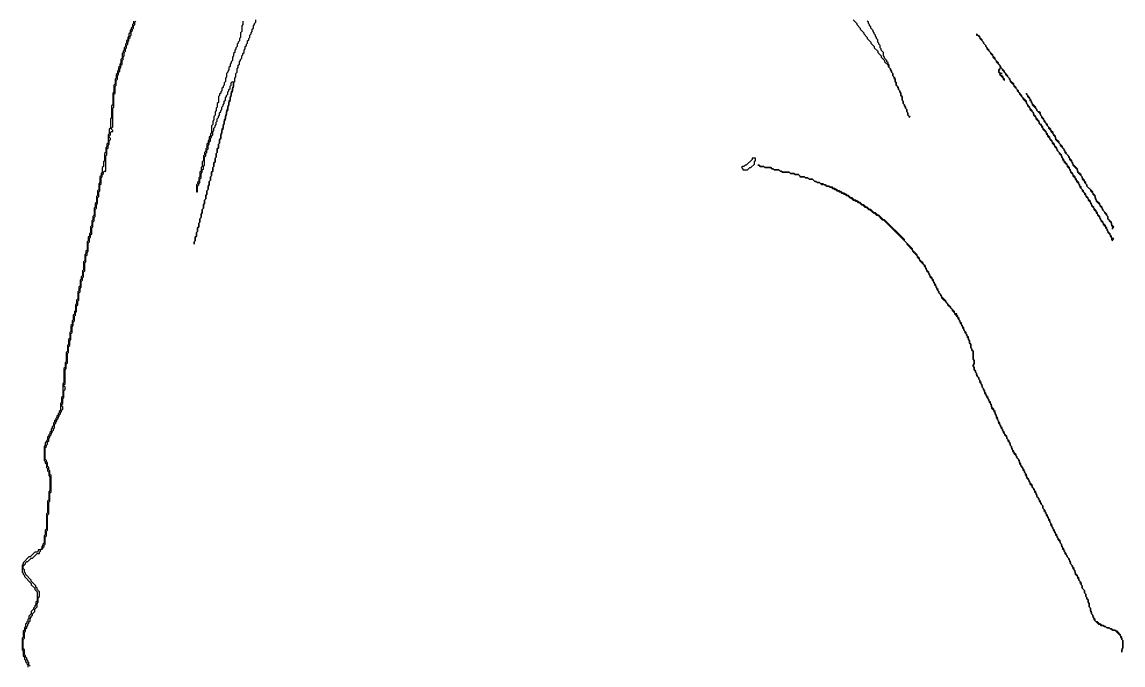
# Model space of a CAD drawing. Header units: metres. Extents: x 0 to 100, y 0 to 128.
# Drawn here: x 13.8 to 37.48, y 85.65 to 99.48 of the extents above; entities that cross this region are included whole.
import ezdxf

# ---------------------------------------------------------------- set-up
doc = ezdxf.new("R2010")
doc.units = ezdxf.units.M

msp = doc.modelspace()

# ---------------------------------------------------------------- linework, layer by layer
for points in [[(16.2, 99.5), (16.2, 99.45), (16.175, 99.425), (16.175, 99.375), (16.15, 99.35), (16.15, 99.325), (16.125, 99.3), (16.125, 99.25), (16.1, 99.225), (16.1, 99.175), (16.075, 99.15), (16.075, 99.1), (16.05, 99.075), (16.05, 99.025), (16.025, 99), (16.025, 98.95), (16, 98.925), (16, 98.875), (15.975, 98.85), (15.975, 98.825), (15.95, 98.8), (15.95, 98.7), (15.925, 98.675), (15.925, 98.6), (15.9, 98.575), (15.9, 98.525), (15.875, 98.5), (15.875, 98.45), (15.85, 98.425), (15.85, 98.375), (15.825, 98.35), (15.825, 98.275), (15.8, 98.25), (15.8, 98.15), (15.775, 98.125), (15.775, 97.975), (15.75, 97.95), (15.75, 97.7), (15.725, 97.675), (15.725, 97.425), (15.7, 97.4), (15.7, 97.2), (15.675, 97.175), (15.675, 97.075), (15.65, 97.05), (15.65, 96.875), (15.625, 96.85), (15.625, 96.8), (15.6, 96.775), (15.6, 96.675), (15.575, 96.65), (15.575, 96.5), (15.55, 96.475), (15.55, 96.375), (15.525, 96.35), (15.525, 96.25), (15.5, 96.225), (15.5, 96.175), (15.475, 96.15), (15.475, 96.025), (15.45, 96), (15.45, 95.875), (15.425, 95.85), (15.425, 95.75), (15.4, 95.725), (15.4, 95.6), (15.375, 95.575), (15.375, 95.5), (15.35, 95.475), (15.35, 95.325), (15.325, 95.3), (15.325, 95.225), (15.3, 95.2), (15.3, 95.1), (15.275, 95.075), (15.275, 94.95), (15.25, 94.925), (15.25, 94.875), (15.225, 94.85), (15.225, 94.775), (15.2, 94.75), (15.2, 94.575), (15.175, 94.55), (15.175, 94.5), (15.15, 94.475), (15.15, 94.35), (15.125, 94.325), (15.125, 94.15), (15.1, 94.125), (15.1, 94.025), (15.075, 94), (15.075, 93.95), (15.05, 93.925), (15.05, 93.8), (15.025, 93.775), (15.025, 93.7), (15, 93.675), (15, 93.525), (14.975, 93.5), (14.975, 93.425), (14.95, 93.4), (14.95, 93.275), (14.925, 93.25), (14.925, 93.2), (14.9, 93.175), (14.9, 93.075), (14.875, 93.05), (14.875, 92.975), (14.85, 92.95), (14.85, 92.825), (14.825, 92.8), (14.825, 92.675), (14.8, 92.65), (14.8, 92.55), (14.775, 92.525), (14.775, 92.4), (14.75, 92.375), (14.75, 92.175), (14.725, 92.15), (14.725, 92.05), (14.7, 92.025), (14.7, 91.725), (14.675, 91.7), (14.675, 91.425), (14.65, 91.4), (14.65, 91.3), (14.625, 91.275), (14.625, 91.125), (14.6, 91.1), (14.6, 91.075), (14.575, 91.05), (14.575, 91.025), (14.55, 91), (14.55, 90.975), (14.525, 90.95), (14.525, 90.925), (14.5, 90.9), (14.5, 90.875), (14.475, 90.85), (14.475, 90.8), (14.45, 90.775), (14.45, 90.75), (14.425, 90.725), (14.425, 90.675), (14.4, 90.65), (14.4, 90.625), (14.375, 90.6), (14.375, 90.575), (14.35, 90.55), (14.35, 90.5), (14.325, 90.475), (14.325, 90.45), (14.3, 90.425), (14.3, 90.375), (14.275, 90.35), (14.275, 90.05), (14.3, 90.025), (14.3, 90), (14.325, 89.975), (14.325, 89.9), (14.35, 89.875), (14.35, 89.825), (14.375, 89.8), (14.375, 89.725), (14.4, 89.7), (14.4, 89.4), (14.375, 89.375), (14.375, 89.2), (14.35, 89.175), (14.35, 88.925), (14.325, 88.9), (14.325, 88.575), (14.3, 88.55), (14.3, 88.45), (14.275, 88.425), (14.275, 88.275), (14.25, 88.25), (14.25, 88.225), (14.225, 88.2), (14.225, 88.15), (14.2, 88.125), (14.15, 88.125), (14.15, 88.1), (14.125, 88.075), (14.075, 88.075), (13.975, 87.975), (13.95, 87.975), (13.825, 87.85), (13.825, 87.825), (13.8, 87.8), (13.8, 87.65), (13.825, 87.625), (13.825, 87.6), (13.85, 87.575), (13.85, 87.55), (14, 87.4), (14, 87.375), (14.075, 87.3), (14.075, 87.275), (14.125, 87.225), (14.125, 87.025), (14.1, 87), (14.1, 86.95), (14.075, 86.925), (14.075, 86.9), (14.05, 86.875), (14.05, 86.85), (14, 86.8), (14, 86.75), (13.95, 86.7), (13.95, 86.65), (13.925, 86.625), (13.925, 86.6), (13.9, 86.575), (13.9, 86.55), (13.875, 86.525), (13.875, 86.475), (13.85, 86.45), (13.85, 86.4), (13.825, 86.375), (13.825, 86.25), (13.8, 86.225), (13.8, 85.975), (13.825, 85.95), (13.825, 85.85), (13.85, 85.825), (13.85, 85.775), (13.875, 85.75), (13.875, 85.725), (13.9, 85.7), (13.9, 85.675), (13.925, 85.65), (13.925, 85.6)], [(13.975, 85.625), (13.95, 85.65), (13.95, 85.7), (13.925, 85.725), (13.925, 85.75), (13.9, 85.775), (13.9, 85.8), (13.875, 85.825), (13.875, 85.85), (13.85, 85.875), (13.85, 85.975), (13.825, 86), (13.825, 86.2), (13.85, 86.225), (13.85, 86.35), (13.875, 86.375), (13.875, 86.425), (13.9, 86.45), (13.9, 86.475), (13.925, 86.5), (13.925, 86.525), (13.95, 86.55), (13.95, 86.575), (13.975, 86.6), (13.975, 86.65), (14, 86.675), (14, 86.7), (14.025, 86.725), (14.025, 86.75), (14.075, 86.8), (14.075, 86.85), (14.125, 86.9), (14.125, 86.975), (14.15, 87), (14.15, 87.1), (14.175, 87.125), (14.175, 87.225), (14.125, 87.275), (14.125, 87.3), (14.1, 87.325), (14.1, 87.35), (14, 87.45), (14, 87.475), (13.875, 87.6), (13.875, 87.625), (13.85, 87.65), (13.85, 87.7), (13.825, 87.725), (13.825, 87.775), (13.875, 87.825), (13.875, 87.85), (13.9, 87.875), (13.925, 87.875), (14, 87.95), (14.025, 87.95), (14.125, 88.05), (14.175, 88.05), (14.175, 88.075), (14.2, 88.1), (14.2, 88.125), (14.225, 88.15), (14.25, 88.15), (14.25, 88.175), (14.275, 88.2), (14.275, 88.225), (14.3, 88.25), (14.3, 88.4), (14.325, 88.425), (14.325, 88.525), (14.35, 88.55), (14.35, 88.875), (14.375, 88.9), (14.375, 89.15), (14.4, 89.175), (14.4, 89.35), (14.425, 89.375), (14.425, 89.725), (14.4, 89.75), (14.4, 89.825), (14.375, 89.85), (14.375, 89.9), (14.35, 89.925), (14.35, 90), (14.325, 90.025), (14.325, 90.05), (14.3, 90.075), (14.3, 90.325), (14.325, 90.35), (14.325, 90.375), (14.35, 90.4), (14.35, 90.45), (14.375, 90.475), (14.375, 90.525), (14.4, 90.55), (14.4, 90.575), (14.425, 90.6), (14.425, 90.625), (14.45, 90.65), (14.45, 90.675), (14.475, 90.7), (14.475, 90.725), (14.5, 90.75), (14.5, 90.825), (14.525, 90.85), (14.525, 90.875), (14.55, 90.9), (14.55, 90.925), (14.575, 90.95), (14.575, 90.975), (14.6, 91), (14.6, 91.025), (14.625, 91.05), (14.625, 91.075), (14.65, 91.1), (14.65, 91.125), (14.675, 91.15), (14.675, 91.2), (14.65, 91.225), (14.65, 91.25), (14.675, 91.275), (14.675, 91.375), (14.7, 91.4), (14.7, 91.55), (14.725, 91.575), (14.725, 91.625), (14.7, 91.65), (14.7, 91.675), (14.725, 91.7), (14.725, 92), (14.75, 92.025), (14.75, 92.125), (14.775, 92.15), (14.775, 92.35), (14.8, 92.375), (14.8, 92.5), (14.825, 92.525), (14.825, 92.625), (14.85, 92.65), (14.85, 92.775), (14.875, 92.8), (14.875, 92.925), (14.9, 92.95), (14.9, 93.025), (14.925, 93.05), (14.925, 93.15), (14.95, 93.175), (14.95, 93.225), (14.975, 93.25), (14.975, 93.375), (15, 93.4), (15, 93.475), (15.025, 93.5), (15.025, 93.65), (15.05, 93.675), (15.05, 93.75), (15.075, 93.775), (15.075, 93.9), (15.1, 93.925), (15.1, 93.975), (15.125, 94), (15.125, 94.1), (15.15, 94.125), (15.15, 94.3), (15.175, 94.325), (15.175, 94.45), (15.2, 94.475), (15.2, 94.525), (15.225, 94.55), (15.225, 94.725), (15.25, 94.75), (15.25, 94.825), (15.275, 94.85), (15.275, 94.9), (15.3, 94.925), (15.3, 95.05), (15.325, 95.075), (15.325, 95.175), (15.35, 95.2), (15.35, 95.275), (15.375, 95.3), (15.375, 95.45), (15.4, 95.475), (15.4, 95.55), (15.425, 95.575), (15.425, 95.7), (15.45, 95.725), (15.45, 95.825), (15.475, 95.85), (15.475, 95.975), (15.5, 96), (15.5, 96.125), (15.525, 96.15), (15.525, 96.2), (15.55, 96.225), (15.55, 96.25), (15.575, 96.275), (15.6, 96.275), (15.6, 96.6), (15.625, 96.625), (15.625, 96.75), (15.65, 96.775), (15.65, 96.825), (15.675, 96.85), (15.675, 96.925), (15.7, 96.95), (15.7, 96.975), (15.675, 97), (15.675, 97.025), (15.7, 97.05), (15.7, 97.1), (15.725, 97.125), (15.75, 97.125), (15.75, 97.15), (15.725, 97.175), (15.725, 97.2), (15.75, 97.225), (15.75, 97.625), (15.775, 97.65), (15.775, 97.925), (15.8, 97.95), (15.8, 98.1), (15.825, 98.125), (15.825, 98.225), (15.85, 98.25), (15.85, 98.325), (15.875, 98.35), (15.875, 98.4), (15.9, 98.425), (15.9, 98.475), (15.925, 98.5), (15.925, 98.55), (15.95, 98.575), (15.95, 98.65), (15.975, 98.675), (15.975, 98.725), (16, 98.75), (16, 98.825), (16.025, 98.85), (16.025, 98.9), (16.05, 98.925), (16.05, 98.975), (16.075, 99), (16.075, 99.05), (16.1, 99.075), (16.1, 99.125), (16.125, 99.15), (16.125, 99.175), (16.15, 99.2), (16.15, 99.275), (16.175, 99.3), (16.175, 99.325), (16.2, 99.35), (16.2, 99.4), (16.225, 99.425), (16.225, 99.475), (16.25, 99.5)], [(18.55, 99.5), (18.55, 99.425), (18.525, 99.4), (18.525, 99.275), (18.5, 99.25), (18.5, 99.15), (18.475, 99.125), (18.475, 99.075), (18.45, 99.05), (18.45, 99.025), (18.425, 99), (18.425, 98.95), (18.4, 98.925), (18.4, 98.9), (18.375, 98.875), (18.375, 98.825), (18.35, 98.8), (18.35, 98.75), (18.325, 98.725), (18.325, 98.65), (18.3, 98.625), (18.3, 98.6), (18.275, 98.575), (18.275, 98.525), (18.25, 98.5), (18.25, 98.45), (18.225, 98.425), (18.225, 98.4), (18.2, 98.375), (18.2, 98.3), (18.175, 98.275), (18.175, 98.2), (18.15, 98.175), (18.15, 98.125), (18.125, 98.1), (18.125, 98.075), (18.1, 98.05), (18.1, 98), (18.075, 97.975), (18.075, 97.95), (18.05, 97.925), (18.05, 97.9), (18.025, 97.875), (18.025, 97.75), (18, 97.725), (18, 97.65), (17.975, 97.625), (17.975, 97.575), (17.95, 97.55), (17.95, 97.475), (17.925, 97.45), (17.925, 97.375), (17.9, 97.35), (17.9, 97.275), (17.875, 97.25), (17.875, 97.1), (17.85, 97.075), (17.85, 97.025), (17.825, 97), (17.825, 96.95), (17.8, 96.925), (17.8, 96.875), (17.775, 96.85), (17.775, 96.775), (17.75, 96.75), (17.75, 96.7), (17.725, 96.675), (17.725, 96.625), (17.7, 96.6), (17.7, 96.5), (17.675, 96.475), (17.675, 96.375), (17.65, 96.35), (17.65, 96.275), (17.625, 96.25), (17.625, 96.15), (17.6, 96.125), (17.6, 96.05), (17.575, 96.025), (17.575, 96), (17.55, 95.975), (17.55, 95.825), (17.575, 95.825), (17.575, 95.95), (17.6, 95.975), (17.6, 96), (17.625, 96.025), (17.625, 96.1), (17.65, 96.125), (17.65, 96.225), (17.675, 96.25), (17.675, 96.3), (17.7, 96.325), (17.7, 96.375), (17.725, 96.4), (17.725, 96.575), (17.75, 96.6), (17.75, 96.65), (17.775, 96.675), (17.775, 96.725), (17.8, 96.75), (17.8, 96.825), (17.825, 96.85), (17.825, 96.9), (17.85, 96.925), (17.85, 96.975), (17.875, 97), (17.875, 97.025), (17.9, 97.05), (17.9, 97.125), (17.925, 97.15), (17.925, 97.2), (17.95, 97.225), (17.95, 97.25), (17.975, 97.275), (17.975, 97.325), (18, 97.35), (18, 97.4), (18.025, 97.425), (18.025, 97.45), (18.05, 97.475), (18.05, 97.525), (18.075, 97.55), (18.075, 97.575), (18.1, 97.6), (18.1, 97.65), (18.125, 97.675), (18.125, 97.7), (18.15, 97.725), (18.15, 97.775), (18.175, 97.8), (18.175, 97.85), (18.2, 97.875), (18.2, 97.9), (18.225, 97.925), (18.225, 97.975), (18.25, 98), (18.25, 98.025), (18.275, 98.05), (18.275, 98.1), (18.3, 98.125), (18.3, 98.175), (18.325, 98.2), (18.35, 98.175), (18.35, 98.1), (18.325, 98.075), (18.325, 98), (18.3, 97.975), (18.3, 97.9), (18.275, 97.875), (18.275, 97.8), (18.25, 97.775), (18.25, 97.7), (18.225, 97.675), (18.225, 97.6), (18.2, 97.575), (18.2, 97.5), (18.175, 97.475), (18.175, 97.4), (18.15, 97.375), (18.15, 97.3), (18.125, 97.275), (18.125, 97.2), (18.1, 97.175), (18.1, 97.1), (18.075, 97.075), (18.075, 96.975), (18.05, 96.95), (18.05, 96.875), (18.025, 96.85), (18.025, 96.775), (18, 96.75), (18, 96.675), (17.975, 96.65), (17.975, 96.575), (17.95, 96.55), (17.95, 96.475), (17.925, 96.45), (17.925, 96.375), (17.9, 96.35), (17.9, 96.275), (17.875, 96.25), (17.875, 96.175), (17.85, 96.15), (17.85, 96.075), (17.825, 96.05), (17.825, 95.975), (17.8, 95.95), (17.8, 95.875), (17.775, 95.85), (17.775, 95.775), (17.75, 95.75), (17.75, 95.675), (17.725, 95.65), (17.725, 95.575), (17.7, 95.55), (17.7, 95.475), (17.675, 95.45), (17.675, 95.375), (17.65, 95.35), (17.65, 95.275), (17.625, 95.25), (17.625, 95.175), (17.6, 95.15), (17.6, 95.075), (17.575, 95.05), (17.575, 94.975), (17.55, 94.95), (17.55, 94.875), (17.525, 94.85), (17.525, 94.775), (17.5, 94.75), (17.5, 94.7), (17.5, 94.75), (17.525, 94.775), (17.525, 94.85), (17.55, 94.875), (17.55, 94.95), (17.575, 94.975), (17.575, 95.05), (17.6, 95.075), (17.6, 95.15), (17.625, 95.175), (17.625, 95.25), (17.65, 95.275), (17.65, 95.35), (17.675, 95.375), (17.675, 95.45), (17.7, 95.475), (17.7, 95.55), (17.725, 95.575), (17.725, 95.65), (17.75, 95.675), (17.75, 95.75), (17.775, 95.775), (17.775, 95.85), (17.8, 95.875), (17.8, 95.95), (17.825, 95.975), (17.825, 96.05), (17.85, 96.075), (17.85, 96.15), (17.875, 96.175), (17.875, 96.25), (17.9, 96.275), (17.9, 96.35), (17.925, 96.375), (17.925, 96.45), (17.95, 96.475), (17.95, 96.55), (17.975, 96.575), (17.975, 96.65), (18, 96.675), (18, 96.75), (18.025, 96.775), (18.025, 96.85), (18.05, 96.875), (18.05, 96.95), (18.075, 96.975), (18.075, 97.05), (18.1, 97.075), (18.1, 97.15), (18.125, 97.175), (18.125, 97.25), (18.15, 97.275), (18.15, 97.35), (18.175, 97.375), (18.175, 97.45), (18.2, 97.475), (18.2, 97.55), (18.225, 97.575), (18.225, 97.65), (18.25, 97.675), (18.25, 97.75), (18.275, 97.775), (18.275, 97.85), (18.3, 97.875), (18.3, 97.95), (18.325, 97.975), (18.325, 98.05), (18.35, 98.075), (18.35, 98.175), (18.375, 98.2), (18.375, 98.275), (18.4, 98.3), (18.4, 98.375), (18.425, 98.4), (18.425, 98.475), (18.45, 98.5), (18.45, 98.55), (18.475, 98.575), (18.475, 98.625), (18.5, 98.65), (18.5, 98.675), (18.525, 98.7), (18.525, 98.75), (18.55, 98.775), (18.55, 98.8), (18.575, 98.825), (18.575, 98.875), (18.6, 98.9), (18.6, 98.95), (18.625, 98.975), (18.625, 99), (18.65, 99.025), (18.65, 99.075), (18.675, 99.1), (18.675, 99.125), (18.7, 99.15), (18.7, 99.2), (18.725, 99.225), (18.725, 99.25), (18.75, 99.275), (18.75, 99.325), (18.775, 99.35), (18.775, 99.4), (18.8, 99.425), (18.8, 99.45), (18.825, 99.475), (18.825, 99.525)], [(31.675, 99.525), (31.75, 99.45), (31.75, 99.425), (31.825, 99.35), (31.825, 99.325), (31.9, 99.25), (31.9, 99.225), (31.975, 99.15), (31.975, 99.125), (32.05, 99.05), (32.05, 99.025), (32.125, 98.95), (32.125, 98.925), (32.2, 98.85), (32.2, 98.825), (32.275, 98.75), (32.275, 98.725), (32.35, 98.65), (32.35, 98.625), (32.425, 98.55), (32.425, 98.525), (32.475, 98.475), (32.475, 98.45), (32.5, 98.425), (32.5, 98.4), (32.525, 98.375), (32.525, 98.325), (32.55, 98.3), (32.55, 98.275), (32.575, 98.25), (32.575, 98.2), (32.6, 98.175), (32.6, 98.125), (32.625, 98.1), (32.625, 98.075), (32.65, 98.05), (32.65, 98.025), (32.675, 98), (32.675, 97.975), (32.7, 97.95), (32.7, 97.9), (32.725, 97.875), (32.725, 97.8), (32.75, 97.775), (32.75, 97.725), (32.775, 97.7), (32.775, 97.675), (32.8, 97.65), (32.8, 97.625), (32.825, 97.6), (32.825, 97.55), (32.85, 97.525), (32.85, 97.475), (32.875, 97.45), (32.875, 97.425), (32.9, 97.45), (32.875, 97.45), (32.85, 97.475), (32.85, 97.525), (32.825, 97.55), (32.825, 97.6), (32.8, 97.625), (32.8, 97.65), (32.775, 97.675), (32.775, 97.7), (32.75, 97.725), (32.75, 97.775), (32.725, 97.8), (32.725, 97.875), (32.7, 97.9), (32.7, 97.95), (32.675, 97.975), (32.675, 98), (32.65, 98.025), (32.65, 98.075), (32.6, 98.125), (32.6, 98.175), (32.575, 98.2), (32.575, 98.275), (32.525, 98.325), (32.525, 98.375), (32.5, 98.4), (32.5, 98.425), (32.475, 98.45), (32.475, 98.475), (32.45, 98.5), (32.45, 98.55), (32.425, 98.575), (32.425, 98.6), (32.4, 98.625), (32.4, 98.65), (32.35, 98.7), (32.35, 98.725), (32.325, 98.75), (32.325, 98.825), (32.275, 98.875), (32.275, 98.9), (32.25, 98.925), (32.25, 98.975), (32.225, 99), (32.225, 99.025), (32.2, 99.05), (32.2, 99.1), (32.175, 99.125), (32.175, 99.15), (32.15, 99.175), (32.15, 99.2), (32.125, 99.225), (32.125, 99.25), (32.1, 99.275), (32.1, 99.3), (32.05, 99.35), (32.05, 99.375), (32.025, 99.4), (32.025, 99.425), (32, 99.45), (32, 99.475), (31.975, 99.5)]]:
    msp.add_lwpolyline(points)
for points in [[(34.325, 99.225), (34.325, 99.2), (34.35, 99.2), (34.4, 99.15), (34.4, 99.125), (34.475, 99.05), (34.475, 99.025), (34.525, 98.975), (34.525, 98.95), (34.55, 98.925), (34.55, 98.9), (34.625, 98.825), (34.625, 98.8), (34.675, 98.75), (34.675, 98.725), (34.75, 98.65), (34.75, 98.625), (34.825, 98.55), (34.825, 98.525), (34.85, 98.5), (34.8, 98.45), (34.8, 98.4), (34.825, 98.375), (34.825, 98.35), (34.9, 98.275), (34.9, 98.25), (34.925, 98.225), (34.925, 98.25), (34.9, 98.275), (34.9, 98.3), (34.875, 98.325), (34.85, 98.325), (34.825, 98.35), (34.85, 98.375), (34.875, 98.375), (34.85, 98.375), (34.8, 98.425), (34.825, 98.45), (34.825, 98.475), (34.85, 98.5), (34.875, 98.475), (34.875, 98.45), (34.95, 98.375), (34.95, 98.35), (35.025, 98.275), (35.025, 98.25), (35.05, 98.225), (35.05, 98.2), (35.125, 98.125), (35.125, 98.1), (35.2, 98.025), (35.2, 98), (35.25, 97.95), (35.25, 97.925), (35.325, 97.85), (35.325, 97.825), (35.4, 97.75), (35.4, 97.725), (35.425, 97.7), (35.425, 97.675), (35.475, 97.625), (35.475, 97.6), (35.55, 97.525), (35.55, 97.475), (35.6, 97.425), (35.6, 97.4), (35.675, 97.325), (35.675, 97.3), (35.725, 97.25), (35.725, 97.225), (35.75, 97.2), (35.75, 97.175), (35.825, 97.1), (35.825, 97.075), (35.85, 97.05), (35.85, 97.025), (35.9, 96.975), (35.9, 96.95), (35.95, 96.9), (35.95, 96.875), (36, 96.825), (36, 96.8), (36.05, 96.75), (36.05, 96.725), (36.1, 96.675), (36.1, 96.65), (36.15, 96.6), (36.15, 96.575), (36.175, 96.55), (36.175, 96.525), (36.2, 96.5), (36.2, 96.475), (36.275, 96.4), (36.275, 96.375), (36.325, 96.325), (36.325, 96.3), (36.35, 96.275), (36.35, 96.25), (36.4, 96.2), (36.4, 96.175), (36.45, 96.125), (36.45, 96.1), (36.475, 96.075), (36.475, 96.05), (36.525, 96), (36.525, 95.975), (36.55, 95.95), (36.55, 95.925), (36.6, 95.875), (36.6, 95.85), (36.65, 95.8), (36.65, 95.775), (36.675, 95.75), (36.675, 95.725), (36.725, 95.675), (36.725, 95.65), (36.775, 95.6), (36.775, 95.575), (36.8, 95.55), (36.8, 95.525), (36.85, 95.475), (36.85, 95.45), (36.9, 95.4), (36.9, 95.375), (36.925, 95.35), (36.925, 95.325), (36.975, 95.275), (36.975, 95.25), (37, 95.225), (37, 95.2), (37.05, 95.15), (37.05, 95.125), (37.1, 95.075), (37.1, 95.05), (37.125, 95.025), (37.125, 95), (37.15, 94.975), (37.15, 94.95), (37.2, 94.9), (37.2, 94.875), (37.225, 94.85), (37.225, 94.8), (37.25, 94.775), (37.25, 94.8), (37.275, 94.825), (37.25, 94.825), (37.225, 94.85), (37.225, 94.875), (37.2, 94.9), (37.2, 94.925), (37.15, 94.975), (37.15, 95), (37.125, 95.025), (37.125, 95.05), (37.1, 95.075), (37.1, 95.1), (37.05, 95.15), (37.05, 95.175), (37, 95.225), (37, 95.25), (36.975, 95.275), (36.975, 95.3), (36.925, 95.35), (36.925, 95.375), (36.9, 95.4), (36.9, 95.425), (36.85, 95.475), (36.85, 95.5), (36.8, 95.55), (36.8, 95.575), (36.775, 95.6), (36.775, 95.625), (36.725, 95.675), (36.725, 95.7), (36.675, 95.75), (36.675, 95.775), (36.625, 95.825), (36.625, 95.85), (36.575, 95.9), (36.575, 95.925), (36.55, 95.95), (36.55, 95.975), (36.525, 96), (36.525, 96.025), (36.475, 96.075), (36.475, 96.1), (36.45, 96.125), (36.45, 96.15), (36.4, 96.2), (36.4, 96.225), (36.35, 96.275), (36.35, 96.3), (36.325, 96.325), (36.325, 96.35), (36.275, 96.4), (36.275, 96.425), (36.2, 96.5), (36.2, 96.525), (36.175, 96.55), (36.175, 96.575), (36.15, 96.6), (36.15, 96.625), (36.075, 96.7), (36.075, 96.725), (36.05, 96.75), (36.05, 96.775), (36, 96.825), (36, 96.85), (35.95, 96.9), (35.95, 96.925), (35.9, 96.975), (35.9, 97), (35.85, 97.05), (35.85, 97.075), (35.825, 97.1), (35.825, 97.125), (35.75, 97.2), (35.75, 97.225), (35.725, 97.25), (35.725, 97.275), (35.7, 97.275), (35.675, 97.3), (35.675, 97.35), (35.6, 97.425), (35.6, 97.45), (35.55, 97.5), (35.55, 97.525), (35.525, 97.55), (35.525, 97.575), (35.475, 97.625), (35.475, 97.65), (35.4, 97.725), (35.4, 97.775), (35.3, 97.875), (35.3, 97.9), (35.225, 97.975), (35.225, 98), (35.175, 98.05), (35.175, 98.075), (35.125, 98.125), (35.125, 98.15), (35.05, 98.225), (35.05, 98.25), (35, 98.3), (35, 98.325), (34.925, 98.4), (34.925, 98.425), (34.85, 98.5), (34.85, 98.525), (34.8, 98.575), (34.8, 98.6), (34.725, 98.675), (34.725, 98.7), (34.675, 98.75), (34.675, 98.775), (34.6, 98.85), (34.6, 98.875), (34.525, 98.95), (34.525, 98.975), (34.475, 99.025), (34.475, 99.05), (34.45, 99.075), (34.45, 99.1), (34.4, 99.15), (34.4, 99.175), (34.375, 99.175)], [(35.4, 97.95), (35.4, 97.925), (35.425, 97.9), (35.425, 97.875), (35.475, 97.825), (35.475, 97.8), (35.5, 97.775), (35.5, 97.75), (35.525, 97.725), (35.525, 97.7), (35.625, 97.6), (35.625, 97.575), (35.7, 97.5), (35.7, 97.475), (35.725, 97.45), (35.725, 97.425), (35.775, 97.375), (35.775, 97.35), (35.825, 97.3), (35.825, 97.275), (35.875, 97.225), (35.875, 97.2), (35.925, 97.15), (35.925, 97.125), (35.975, 97.075), (35.975, 97.05), (36.025, 97), (36.025, 96.95), (36.125, 96.85), (36.125, 96.825), (36.2, 96.75), (36.2, 96.725), (36.225, 96.7), (36.225, 96.675), (36.3, 96.6), (36.3, 96.575), (36.325, 96.55), (36.325, 96.525), (36.375, 96.475), (36.375, 96.45), (36.4, 96.425), (36.4, 96.4), (36.5, 96.3), (36.5, 96.25), (36.6, 96.15), (36.6, 96.1), (36.65, 96.05), (36.65, 96.025), (36.7, 95.975), (36.7, 95.95), (36.775, 95.875), (36.775, 95.85), (36.825, 95.8), (36.825, 95.775), (36.875, 95.725), (36.875, 95.675), (36.9, 95.65), (36.9, 95.625), (36.975, 95.55), (36.975, 95.525), (37.025, 95.475), (37.025, 95.45), (37.075, 95.4), (37.075, 95.375), (37.15, 95.3), (37.15, 95.25), (37.175, 95.225), (37.175, 95.2), (37.225, 95.15), (37.225, 95.1), (37.25, 95.075), (37.25, 95.025), (37.25, 95.05), (37.275, 95.075), (37.225, 95.125), (37.225, 95.175), (37.15, 95.25), (37.15, 95.3), (37.125, 95.325), (37.125, 95.35), (37.05, 95.425), (37.05, 95.45), (37.025, 95.475), (37.025, 95.5), (36.975, 95.55), (36.975, 95.575), (36.9, 95.65), (36.9, 95.675), (36.875, 95.7), (36.875, 95.75), (36.825, 95.8), (36.825, 95.825), (36.7, 95.95), (36.7, 95.975), (36.675, 96), (36.675, 96.025), (36.65, 96.05), (36.65, 96.075), (36.6, 96.125), (36.6, 96.15), (36.575, 96.175), (36.575, 96.2), (36.5, 96.275), (36.5, 96.325), (36.4, 96.425), (36.4, 96.45), (36.375, 96.475), (36.375, 96.5), (36.325, 96.55), (36.325, 96.575), (36.25, 96.65), (36.25, 96.675), (36.225, 96.7), (36.225, 96.725), (36.175, 96.775), (36.175, 96.8), (36.1, 96.875), (36.1, 96.9), (36.025, 96.975), (36.025, 97.025), (35.975, 97.075), (35.975, 97.1), (35.925, 97.15), (35.925, 97.175), (35.85, 97.25), (35.85, 97.275), (35.8, 97.325), (35.8, 97.35), (35.775, 97.375), (35.775, 97.4), (35.7, 97.475), (35.7, 97.525), (35.675, 97.55), (35.65, 97.55), (35.625, 97.575), (35.625, 97.6), (35.6, 97.625), (35.6, 97.65), (35.525, 97.725), (35.525, 97.75), (35.5, 97.775), (35.5, 97.8), (35.475, 97.825), (35.475, 97.85), (35.4, 97.925)], [(29.5, 96.55), (29.5, 96.525), (29.375, 96.4), (29.35, 96.4), (29.325, 96.375), (29.3, 96.375), (29.275, 96.35), (29.3, 96.325), (29.3, 96.3), (29.4, 96.3), (29.45, 96.35), (29.475, 96.35), (29.55, 96.425), (29.55, 96.475), (29.575, 96.5), (29.575, 96.55)], [(29.625, 96.4), (29.65, 96.4), (29.675, 96.375), (29.75, 96.375), (29.775, 96.35), (29.9, 96.35), (29.925, 96.325), (29.95, 96.325), (29.975, 96.3), (30.075, 96.3), (30.1, 96.275), (30.125, 96.275), (30.15, 96.25), (30.3, 96.25), (30.325, 96.225), (30.4, 96.225), (30.425, 96.2), (30.5, 96.2), (30.525, 96.175), (30.525, 96.15), (30.625, 96.15), (30.65, 96.125), (30.7, 96.125), (30.725, 96.1), (30.8, 96.1), (30.85, 96.05), (30.875, 96.05), (30.9, 96.025), (30.95, 96.025), (31, 95.975), (31.025, 96), (31.05, 95.975), (31.075, 95.975), (31.1, 95.95), (31.15, 95.95), (31.175, 95.925), (31.2, 95.925), (31.225, 95.9), (31.25, 95.9), (31.275, 95.875), (31.3, 95.875), (31.325, 95.85), (31.35, 95.85), (31.375, 95.825), (31.4, 95.825), (31.425, 95.8), (31.45, 95.8), (31.475, 95.775), (31.5, 95.775), (31.525, 95.75), (31.55, 95.75), (31.6, 95.7), (31.625, 95.7), (31.675, 95.65), (31.7, 95.65), (31.725, 95.625), (31.75, 95.625), (31.775, 95.6), (31.8, 95.6), (31.85, 95.55), (31.875, 95.55), (31.925, 95.5), (31.95, 95.5), (32, 95.45), (32.025, 95.45), (32.1, 95.375), (32.125, 95.375), (32.175, 95.325), (32.2, 95.325), (32.3, 95.225), (32.325, 95.225), (32.825, 94.725), (32.825, 94.7), (32.95, 94.575), (32.95, 94.55), (33.05, 94.45), (33.05, 94.425), (33.1, 94.375), (33.1, 94.35), (33.2, 94.25), (33.2, 94.225), (33.225, 94.2), (33.225, 94.175), (33.25, 94.15), (33.25, 94.125), (33.3, 94.075), (33.3, 94.05), (33.325, 94.025), (33.325, 94), (33.375, 93.95), (33.375, 93.925), (33.4, 93.9), (33.4, 93.875), (33.425, 93.85), (33.425, 93.825), (33.45, 93.8), (33.45, 93.775), (33.475, 93.75), (33.475, 93.725), (33.5, 93.7), (33.5, 93.675), (33.55, 93.625), (33.55, 93.6), (33.575, 93.575), (33.575, 93.55), (33.7, 93.425), (33.7, 93.4), (33.8, 93.3), (33.8, 93.275), (33.85, 93.225), (33.85, 93.2), (33.925, 93.125), (33.925, 93.1), (33.95, 93.075), (33.95, 93.05), (33.975, 93.025), (33.975, 93), (34, 92.975), (34, 92.95), (34.025, 92.925), (34.025, 92.9), (34.05, 92.875), (34.05, 92.85), (34.075, 92.825), (34.075, 92.8), (34.1, 92.775), (34.1, 92.75), (34.125, 92.725), (34.125, 92.7), (34.15, 92.675), (34.15, 92.65), (34.175, 92.625), (34.175, 92.575), (34.2, 92.55), (34.2, 92.475), (34.225, 92.45), (34.225, 92.425), (34.25, 92.4), (34.25, 92.225), (34.275, 92.2), (34.275, 92.125), (34.25, 92.1), (34.25, 92.075), (34.275, 92.05), (34.275, 92), (34.3, 91.975), (34.3, 91.95), (34.325, 91.925), (34.325, 91.875), (34.375, 91.825), (34.375, 91.8), (34.4, 91.775), (34.4, 91.725), (34.425, 91.7), (34.425, 91.675), (34.45, 91.65), (34.45, 91.625), (34.475, 91.6), (34.475, 91.575), (34.5, 91.55), (34.5, 91.5), (34.525, 91.475), (34.525, 91.45), (34.55, 91.425), (34.55, 91.4), (34.575, 91.375), (34.575, 91.35), (34.6, 91.325), (34.6, 91.3), (34.625, 91.275), (34.625, 91.25), (34.65, 91.225), (34.65, 91.175), (34.7, 91.125), (34.7, 91.1), (34.725, 91.075), (34.725, 91.05), (34.75, 91.025), (34.75, 90.975), (34.775, 90.95), (34.775, 90.925), (34.8, 90.9), (34.8, 90.85), (34.825, 90.825), (34.825, 90.8), (34.85, 90.775), (34.85, 90.75), (34.875, 90.725), (34.875, 90.7), (34.9, 90.675), (34.9, 90.65), (34.925, 90.625), (34.925, 90.6), (34.975, 90.55), (34.975, 90.525), (35, 90.5), (35, 90.475), (35.025, 90.45), (35.025, 90.425), (35.05, 90.4), (35.05, 90.375), (35.075, 90.35), (35.075, 90.3), (35.1, 90.275), (35.1, 90.25), (35.125, 90.225), (35.125, 90.2), (35.175, 90.15), (35.175, 90.125), (35.225, 90.075), (35.225, 90.05), (35.25, 90.025), (35.25, 89.975), (35.275, 89.95), (35.275, 89.925), (35.325, 89.875), (35.325, 89.85), (35.35, 89.825), (35.35, 89.8), (35.375, 89.775), (35.375, 89.75), (35.4, 89.725), (35.4, 89.675), (35.45, 89.625), (35.45, 89.6), (35.475, 89.575), (35.475, 89.55), (35.525, 89.5), (35.525, 89.475), (35.55, 89.45), (35.55, 89.425), (35.575, 89.4), (35.575, 89.375), (35.6, 89.35), (35.6, 89.325), (35.625, 89.3), (35.625, 89.275), (35.65, 89.25), (35.65, 89.225), (35.675, 89.2), (35.675, 89.175), (35.7, 89.15), (35.7, 89.125), (35.75, 89.075), (35.75, 89.025), (35.775, 89), (35.775, 88.975), (35.8, 88.95), (35.8, 88.925), (35.825, 88.9), (35.825, 88.875), (35.85, 88.85), (35.85, 88.825), (35.875, 88.8), (35.875, 88.775), (35.9, 88.75), (35.9, 88.725), (35.925, 88.7), (35.925, 88.65), (35.95, 88.625), (35.95, 88.6), (35.975, 88.575), (35.975, 88.55), (36, 88.525), (36, 88.5), (36.025, 88.475), (36.025, 88.45), (36.05, 88.425), (36.05, 88.4), (36.075, 88.375), (36.075, 88.35), (36.125, 88.3), (36.125, 88.275), (36.15, 88.25), (36.15, 88.2), (36.175, 88.175), (36.175, 88.15), (36.2, 88.125), (36.2, 88.1), (36.225, 88.075), (36.225, 88.05), (36.275, 88), (36.275, 87.975), (36.3, 87.95), (36.3, 87.925), (36.325, 87.9), (36.325, 87.875), (36.35, 87.85), (36.35, 87.825), (36.375, 87.8), (36.375, 87.775), (36.4, 87.75), (36.4, 87.725), (36.425, 87.7), (36.425, 87.675), (36.45, 87.65), (36.45, 87.6), (36.5, 87.55), (36.5, 87.525), (36.525, 87.5), (36.525, 87.475), (36.55, 87.45), (36.55, 87.425), (36.575, 87.4), (36.575, 87.375), (36.6, 87.35), (36.6, 87.3), (36.65, 87.25), (36.65, 87.2), (36.675, 87.175), (36.675, 87.125), (36.7, 87.1), (36.7, 87.075), (36.725, 87.05), (36.725, 87), (36.75, 86.975), (36.75, 86.9), (36.775, 86.875), (36.775, 86.8), (36.8, 86.775), (36.8, 86.75), (36.825, 86.725), (36.825, 86.675), (36.85, 86.65), (36.85, 86.625), (36.95, 86.525), (36.975, 86.525), (37, 86.5), (37.05, 86.5), (37.075, 86.475), (37.1, 86.475), (37.125, 86.45), (37.175, 86.45), (37.2, 86.425), (37.225, 86.425), (37.25, 86.4), (37.3, 86.4), (37.425, 86.275), (37.425, 86.25), (37.45, 86.225), (37.45, 86.2), (37.475, 86.175), (37.475, 86.025), (37.45, 86), (37.45, 85.925), (37.45, 85.975), (37.475, 86), (37.475, 86.175), (37.45, 86.2), (37.45, 86.25), (37.425, 86.275), (37.425, 86.3), (37.35, 86.375), (37.325, 86.375), (37.3, 86.4), (37.25, 86.4), (37.225, 86.425), (37.2, 86.425), (37.175, 86.45), (37.125, 86.45), (37.1, 86.475), (37.075, 86.475), (37.05, 86.5), (37.025, 86.5), (37, 86.525), (36.975, 86.525), (36.925, 86.575), (36.9, 86.575), (36.875, 86.6), (36.875, 86.625), (36.85, 86.65), (36.85, 86.675), (36.825, 86.7), (36.825, 86.725), (36.8, 86.75), (36.8, 86.8), (36.775, 86.825), (36.775, 86.875), (36.75, 86.9), (36.75, 86.975), (36.725, 87), (36.725, 87.05), (36.7, 87.075), (36.7, 87.1), (36.675, 87.125), (36.675, 87.175), (36.65, 87.2), (36.65, 87.25), (36.6, 87.3), (36.6, 87.35), (36.575, 87.375), (36.575, 87.425), (36.525, 87.475), (36.525, 87.525), (36.5, 87.55), (36.5, 87.575), (36.45, 87.625), (36.45, 87.675), (36.425, 87.7), (36.425, 87.725), (36.4, 87.75), (36.4, 87.775), (36.35, 87.825), (36.35, 87.875), (36.325, 87.9), (36.325, 87.925), (36.275, 87.975), (36.275, 88), (36.25, 88.025), (36.25, 88.05), (36.225, 88.075), (36.225, 88.1), (36.2, 88.125), (36.2, 88.15), (36.175, 88.175), (36.175, 88.2), (36.15, 88.225), (36.15, 88.25), (36.125, 88.275), (36.125, 88.325), (36.075, 88.375), (36.075, 88.4), (36.05, 88.425), (36.05, 88.45), (36.025, 88.475), (36.025, 88.5), (36, 88.525), (36, 88.55), (35.975, 88.575), (35.975, 88.6), (35.95, 88.625), (35.95, 88.65), (35.925, 88.675), (35.925, 88.7), (35.9, 88.725), (35.9, 88.775), (35.875, 88.8), (35.875, 88.825), (35.85, 88.85), (35.85, 88.875), (35.825, 88.9), (35.825, 88.925), (35.8, 88.95), (35.8, 88.975), (35.75, 89.025), (35.75, 89.075), (35.725, 89.1), (35.725, 89.125), (35.7, 89.15), (35.7, 89.175), (35.675, 89.2), (35.675, 89.225), (35.625, 89.275), (35.625, 89.325), (35.6, 89.35), (35.6, 89.375), (35.575, 89.4), (35.575, 89.425), (35.525, 89.475), (35.525, 89.525), (35.475, 89.575), (35.475, 89.6), (35.45, 89.625), (35.45, 89.65), (35.4, 89.7), (35.4, 89.75), (35.375, 89.775), (35.375, 89.8), (35.35, 89.825), (35.35, 89.85), (35.325, 89.875), (35.325, 89.9), (35.275, 89.95), (35.275, 89.975), (35.25, 90), (35.25, 90.05), (35.2, 90.1), (35.2, 90.125), (35.175, 90.15), (35.175, 90.175), (35.125, 90.225), (35.125, 90.25), (35.1, 90.275), (35.1, 90.3), (35.075, 90.325), (35.075, 90.35), (35.05, 90.375), (35.05, 90.425), (35.025, 90.45), (35.025, 90.475), (34.975, 90.525), (34.975, 90.575), (34.925, 90.625), (34.925, 90.65), (34.9, 90.675), (34.9, 90.7), (34.875, 90.725), (34.875, 90.75), (34.85, 90.775), (34.85, 90.8), (34.825, 90.825), (34.825, 90.85), (34.8, 90.875), (34.8, 90.9), (34.775, 90.925), (34.775, 90.975), (34.75, 91), (34.75, 91.025), (34.725, 91.05), (34.725, 91.1), (34.7, 91.125), (34.7, 91.15), (34.65, 91.2), (34.65, 91.25), (34.625, 91.275), (34.625, 91.3), (34.6, 91.325), (34.6, 91.35), (34.575, 91.375), (34.575, 91.4), (34.55, 91.425), (34.55, 91.45), (34.525, 91.475), (34.525, 91.5), (34.5, 91.525), (34.5, 91.55), (34.475, 91.575), (34.475, 91.6), (34.45, 91.625), (34.45, 91.675), (34.425, 91.7), (34.425, 91.725), (34.4, 91.75), (34.4, 91.775), (34.375, 91.8), (34.375, 91.825), (34.35, 91.85), (34.35, 91.875), (34.325, 91.9), (34.325, 91.925), (34.3, 91.95), (34.3, 91.975), (34.275, 92), (34.275, 92.05), (34.25, 92.075), (34.25, 92.1), (34.275, 92.125), (34.275, 92.2), (34.25, 92.225), (34.25, 92.4), (34.225, 92.425), (34.225, 92.45), (34.2, 92.475), (34.2, 92.55), (34.175, 92.575), (34.175, 92.625), (34.15, 92.65), (34.15, 92.7), (34.125, 92.725), (34.125, 92.75), (34.1, 92.775), (34.1, 92.8), (34.05, 92.85), (34.05, 92.9), (34.025, 92.925), (34.025, 92.95), (34, 92.975), (34, 93), (33.975, 93.025), (33.975, 93.05), (33.95, 93.075), (33.95, 93.1), (33.925, 93.125), (33.925, 93.15), (33.9, 93.175), (33.9, 93.2), (33.875, 93.2), (33.85, 93.225), (33.85, 93.25), (33.775, 93.325), (33.775, 93.35), (33.675, 93.45), (33.675, 93.475), (33.575, 93.575), (33.575, 93.6), (33.525, 93.65), (33.525, 93.675), (33.5, 93.7), (33.5, 93.725), (33.475, 93.75), (33.475, 93.775), (33.45, 93.8), (33.45, 93.825), (33.425, 93.85), (33.425, 93.875), (33.4, 93.9), (33.4, 93.925), (33.375, 93.95), (33.375, 93.975), (33.325, 94.025), (33.325, 94.05), (33.3, 94.075), (33.3, 94.1), (33.25, 94.15), (33.25, 94.175), (33.225, 94.2), (33.225, 94.225), (33.175, 94.275), (33.175, 94.3), (33.1, 94.375), (33.1, 94.4), (33.05, 94.45), (33.05, 94.475), (32.95, 94.575), (32.95, 94.6), (32.775, 94.775), (32.775, 94.8), (32.35, 95.225), (32.325, 95.225), (32.225, 95.325), (32.2, 95.325), (32.15, 95.375), (32.125, 95.375), (32.05, 95.45), (32.025, 95.45), (31.975, 95.5), (31.95, 95.5), (31.9, 95.55), (31.875, 95.55), (31.825, 95.6), (31.8, 95.6), (31.775, 95.625), (31.75, 95.625), (31.725, 95.65), (31.7, 95.65), (31.65, 95.7), (31.625, 95.7), (31.575, 95.75), (31.55, 95.75), (31.525, 95.775), (31.5, 95.775), (31.475, 95.8), (31.45, 95.8), (31.425, 95.825), (31.4, 95.825), (31.375, 95.85), (31.35, 95.85), (31.325, 95.875), (31.3, 95.875), (31.275, 95.9), (31.25, 95.9), (31.225, 95.925), (31.175, 95.925), (31.15, 95.95), (31.1, 95.95), (31.075, 95.975), (31.05, 95.975), (31.025, 96), (30.975, 96), (30.95, 96.025), (30.9, 96.025), (30.875, 96.05), (30.85, 96.05), (30.8, 96.1), (30.725, 96.1), (30.7, 96.125), (30.65, 96.125), (30.625, 96.15), (30.55, 96.15), (30.5, 96.2), (30.425, 96.2), (30.4, 96.225), (30.325, 96.225), (30.3, 96.25), (30.15, 96.25), (30.125, 96.275), (30.1, 96.275), (30.075, 96.3), (29.975, 96.3), (29.95, 96.325), (29.925, 96.325), (29.9, 96.35), (29.775, 96.35), (29.75, 96.375), (29.675, 96.375), (29.65, 96.4)]]:
    msp.add_lwpolyline(points, close=True)

doc.saveas('drawing.dxf')
